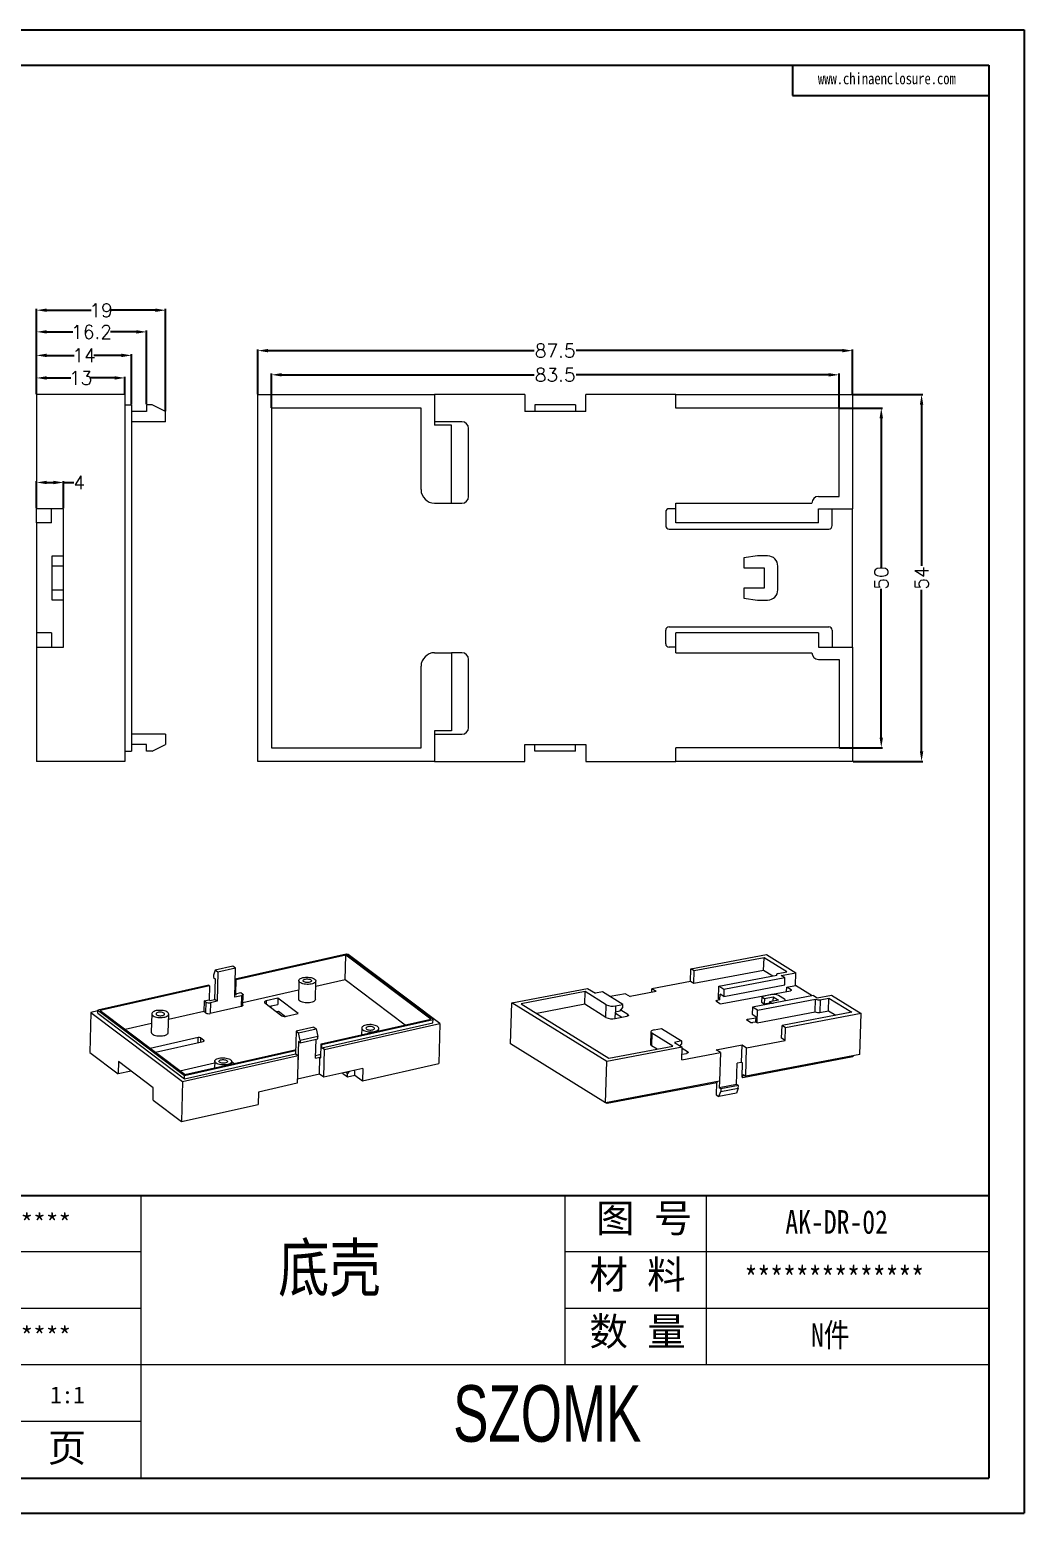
# Model space of a CAD drawing. Header units: inches. Extents: x 2138 to 2945, y 519 to 737.
# Drawn here: x 2639.5 to 2785.9, y 519 to 737.4 of the extents above; entities that cross this region are included whole.
import ezdxf

# ---------------------------------------------------------------- set-up
doc = ezdxf.new("R2010")
doc.units = ezdxf.units.IN
doc.layers.add('文字', color=81, linetype='Continuous')
doc.layers.add('粗实线', color=7, linetype='Continuous', lineweight=30)
doc.layers.add('细实线', color=3, linetype='Continuous', lineweight=9)
doc.styles.get("Standard").update_dxf_attribs({"font": 'txt', "bigfont": 'gbcbig.shx'})
doc.styles.add('宋体', font='', dxfattribs={"width": 0.8, "height": 3.5})
doc.styles.add('长仿宋', font='', dxfattribs={"width": 0.7, "height": 4})
doc.styles.get('宋体').set_extended_font_data('SimSun')
doc.styles.get('长仿宋').set_extended_font_data('SimSun')
doc.dimstyles.new('2', dxfattribs={"dimtxt": 2, "dimasz": 1.5, "dimexe": 0.18, "dimexo": 0.0625, "dimgap": 0.1, "dimtad": 0, "dimzin": 12, "dimdsep": 46, "dimtxsty": 'Standard', "dimcen": 0.5, "dimclrd": 3, "dimclre": 3, "dimadec": 0, "dimazin": 0, "dimtfac": 1, "dimtofl": 0, "dimtmove": 0, "dimatfit": 3, "dimfxl": 1, "dimtolj": 1, "dimtzin": 0, "dimarcsym": 0})

# ---------------------------------------------------------------- blocks, each defined once
blk = doc.blocks.new('*D200')
at = {"color": 3, "lineweight": -2}
for p, q in [((2640.52, 683.79), (2640.52, 686.35)), ((2642.02, 686.17), (2645.59, 686.17)), ((2652.02, 686.17), (2648.45, 686.17)), ((2653.52, 683.79), (2653.52, 686.35))]:
    blk.add_line(p, q, dxfattribs=at)
at = {"color": 3}
for points in [[(2642.02, 686.42), (2642.02, 685.92), (2640.52, 686.17)], [(2652.02, 686.42), (2652.02, 685.92), (2653.52, 686.17)]]:
    blk.add_solid(points, dxfattribs=at)
at = {"layer": 'Defpoints', "color": 0}
for p in [(2653.52, 686.17), (2640.52, 683.73), (2653.52, 683.73)]:
    blk.add_point(p, dxfattribs=at)
at = {"color": 0, "insert": (2647.02, 686.17), "char_height": 2, "attachment_point": 5}
blk.add_mtext('\\A1;13', dxfattribs=at)
blk = doc.blocks.new('*D203')
at = {"color": 3, "lineweight": -2}
for p, q in [((2640.52, 683.79), (2640.52, 689.67)), ((2642.02, 689.49), (2646.09, 689.49)), ((2653.02, 689.49), (2648.95, 689.49)), ((2654.52, 682.29), (2654.52, 689.67))]:
    blk.add_line(p, q, dxfattribs=at)
at = {"color": 3}
for points in [[(2642.02, 689.74), (2642.02, 689.24), (2640.52, 689.49)], [(2653.02, 689.74), (2653.02, 689.24), (2654.52, 689.49)]]:
    blk.add_solid(points, dxfattribs=at)
at = {"layer": 'Defpoints', "color": 0}
for p in [(2640.52, 689.49), (2640.52, 683.73), (2654.52, 682.23)]:
    blk.add_point(p, dxfattribs=at)
at = {"color": 0, "insert": (2647.52, 689.49), "char_height": 2, "attachment_point": 5}
blk.add_mtext('\\A1;14', dxfattribs=at)
blk = doc.blocks.new('*D204')
at = {"color": 3, "lineweight": -2}
for p, q in [((2640.52, 683.79), (2640.52, 693.13)), ((2642.02, 692.95), (2645.85, 692.95)), ((2655.22, 692.95), (2651.39, 692.95)), ((2656.72, 682.29), (2656.72, 693.13))]:
    blk.add_line(p, q, dxfattribs=at)
at = {"color": 3}
for points in [[(2642.02, 693.2), (2642.02, 692.7), (2640.52, 692.95)], [(2655.22, 693.2), (2655.22, 692.7), (2656.72, 692.95)]]:
    blk.add_solid(points, dxfattribs=at)
at = {"layer": 'Defpoints', "color": 0}
for p in [(2640.52, 692.95), (2640.52, 683.73), (2656.72, 682.23)]:
    blk.add_point(p, dxfattribs=at)
at = {"color": 0, "insert": (2648.62, 692.95), "char_height": 2, "attachment_point": 5}
blk.add_mtext('\\A1;16.2', dxfattribs=at)
blk = doc.blocks.new('*D205')
at = {"color": 3, "lineweight": -2}
for p, q in [((2640.52, 683.79), (2640.52, 696.32)), ((2642.02, 696.14), (2648.59, 696.14)), ((2658.02, 696.14), (2651.45, 696.14)), ((2659.52, 681.29), (2659.52, 696.32))]:
    blk.add_line(p, q, dxfattribs=at)
at = {"color": 3}
for points in [[(2642.02, 696.39), (2642.02, 695.89), (2640.52, 696.14)], [(2658.02, 696.39), (2658.02, 695.89), (2659.52, 696.14)]]:
    blk.add_solid(points, dxfattribs=at)
at = {"layer": 'Defpoints', "color": 0}
for p in [(2640.52, 696.14), (2640.52, 683.73), (2659.52, 681.23)]:
    blk.add_point(p, dxfattribs=at)
at = {"color": 0, "insert": (2650.02, 696.14), "char_height": 2, "attachment_point": 5}
blk.add_mtext('\\A1;19', dxfattribs=at)
blk = doc.blocks.new('*D211')
at = {"color": 3, "lineweight": -2}
for p, q in [((2675.1, 681.79), (2675.1, 686.81)), ((2676.6, 686.63), (2713.75, 686.63)), ((2757.1, 686.63), (2719.95, 686.63)), ((2758.6, 681.79), (2758.6, 686.81))]:
    blk.add_line(p, q, dxfattribs=at)
at = {"color": 3}
for points in [[(2676.6, 686.88), (2676.6, 686.38), (2675.1, 686.63)], [(2757.1, 686.88), (2757.1, 686.38), (2758.6, 686.63)]]:
    blk.add_solid(points, dxfattribs=at)
at = {"layer": 'Defpoints', "color": 0}
for p in [(2675.1, 686.63), (2675.1, 681.73), (2758.6, 681.73)]:
    blk.add_point(p, dxfattribs=at)
at = {"color": 0, "insert": (2716.85, 686.63), "char_height": 2, "attachment_point": 5}
blk.add_mtext('\\A1;83.5', dxfattribs=at)
blk = doc.blocks.new('*D212')
at = {"color": 3, "lineweight": -2}
for p, q in [((2673.1, 683.79), (2673.1, 690.37)), ((2674.6, 690.19), (2713.75, 690.19)), ((2759.1, 690.19), (2719.95, 690.19)), ((2760.6, 683.79), (2760.6, 690.37))]:
    blk.add_line(p, q, dxfattribs=at)
at = {"color": 3}
for points in [[(2674.6, 690.44), (2674.6, 689.94), (2673.1, 690.19)], [(2759.1, 690.44), (2759.1, 689.94), (2760.6, 690.19)]]:
    blk.add_solid(points, dxfattribs=at)
at = {"layer": 'Defpoints', "color": 0}
for p in [(2760.6, 690.19), (2673.1, 683.73), (2760.6, 683.73)]:
    blk.add_point(p, dxfattribs=at)
at = {"color": 0, "insert": (2716.85, 690.19), "char_height": 2, "attachment_point": 5}
blk.add_mtext('\\A1;87.5', dxfattribs=at)
blk = doc.blocks.new('*D213')
at = {"color": 3, "lineweight": -2}
for p, q in [((2758.66, 681.73), (2765, 681.73)), ((2764.82, 680.23), (2764.82, 658.33)), ((2764.82, 633.23), (2764.82, 655.13)), ((2758.66, 631.73), (2765, 631.73))]:
    blk.add_line(p, q, dxfattribs=at)
at = {"color": 3}
for points in [[(2764.57, 680.23), (2765.07, 680.23), (2764.82, 681.73)], [(2764.57, 633.23), (2765.07, 633.23), (2764.82, 631.73)]]:
    blk.add_solid(points, dxfattribs=at)
at = {"layer": 'Defpoints', "color": 0}
for p in [(2758.6, 681.73), (2764.82, 681.73), (2758.6, 631.73)]:
    blk.add_point(p, dxfattribs=at)
at = {"color": 0, "insert": (2764.82, 656.73), "char_height": 2, "attachment_point": 5, "rotation": 90}
blk.add_mtext('\\A1;50', dxfattribs=at)
blk = doc.blocks.new('*D214')
at = {"color": 3, "lineweight": -2}
for p, q in [((2760.66, 683.73), (2770.93, 683.73)), ((2770.75, 682.23), (2770.75, 658.49)), ((2770.75, 631.23), (2770.75, 654.96)), ((2760.66, 629.73), (2770.93, 629.73))]:
    blk.add_line(p, q, dxfattribs=at)
at = {"color": 3}
for points in [[(2770.5, 682.23), (2771, 682.23), (2770.75, 683.73)], [(2770.5, 631.23), (2771, 631.23), (2770.75, 629.73)]]:
    blk.add_solid(points, dxfattribs=at)
at = {"layer": 'Defpoints', "color": 0}
for p in [(2760.6, 683.73), (2770.75, 683.73), (2760.6, 629.73)]:
    blk.add_point(p, dxfattribs=at)
at = {"color": 0, "insert": (2770.75, 656.73), "char_height": 2, "attachment_point": 5, "rotation": 90}
blk.add_mtext('\\A1;54', dxfattribs=at)
blk = doc.blocks.new('*D215')
at = {"color": 3, "lineweight": -2}
for p, q in [((2640.52, 666.99), (2640.52, 670.96)), ((2642.02, 670.78), (2643.02, 670.78)), ((2644.52, 666.99), (2644.52, 670.96)), ((2644.52, 670.78), (2646.02, 670.78))]:
    blk.add_line(p, q, dxfattribs=at)
at = {"color": 3}
for points in [[(2642.02, 671.03), (2642.02, 670.53), (2640.52, 670.78)], [(2643.02, 671.03), (2643.02, 670.53), (2644.52, 670.78)]]:
    blk.add_solid(points, dxfattribs=at)
at = {"layer": 'Defpoints', "color": 0}
for p in [(2644.52, 670.78), (2640.52, 666.93), (2644.52, 666.93)]:
    blk.add_point(p, dxfattribs=at)
at = {"color": 0, "insert": (2646.79, 670.78), "char_height": 2, "attachment_point": 5}
blk.add_mtext('\\A1;4', dxfattribs=at)

msp = doc.modelspace()

# ---------------------------------------------------------------- linework, layer by layer
for p, q in [((2476.993, 737.435), (2785.866, 737.435)), ((2785.866, 737.435), (2785.866, 519.041)), ((2484.986, 732.235), (2780.666, 732.235)), ((2751.778, 732.235), (2751.778, 727.722)), ((2780.666, 732.235), (2780.666, 524.24)), ((2751.778, 727.722), (2780.666, 727.722)), ((2593.47, 565.839), (2780.666, 565.839)), ((2484.986, 524.24), (2780.666, 524.24)), ((2476.993, 519.041), (2785.866, 519.041))]:
    msp.add_line(p, q)
at = {"color": 7, "linetype": 'Continuous', "lineweight": 15}
for p, q in [((2640.52, 683.727), (2640.52, 666.927)), ((2653.52, 683.727), (2640.52, 683.727)), ((2653.52, 683.727), (2653.52, 629.727)), ((2673.101, 629.727), (2673.101, 683.727)), ((2673.101, 683.727), (2699.101, 683.727)), ((2699.101, 683.727), (2699.101, 679.227)), ((2712.351, 683.727), (2699.101, 683.727)), ((2712.351, 683.727), (2712.351, 681.227)), ((2721.351, 681.227), (2721.351, 683.727)), ((2734.601, 683.727), (2721.351, 683.727)), ((2734.601, 681.727), (2734.601, 683.727)), ((2734.601, 683.727), (2760.601, 683.727)), ((2760.601, 683.727), (2760.601, 666.927)), ((2653.52, 682.227), (2654.52, 682.227)), ((2654.52, 682.227), (2654.52, 631.227)), ((2656.72, 682.227), (2656.72, 681.227)), ((2657.52, 682.227), (2656.72, 682.227)), ((2659.52, 681.227), (2657.52, 682.227)), ((2697.101, 681.727), (2675.101, 681.727)), ((2675.101, 681.727), (2675.101, 631.727)), ((2697.101, 669.727), (2697.101, 681.727)), ((2719.851, 682.227), (2713.851, 682.227)), ((2713.851, 682.227), (2713.851, 681.227)), ((2719.851, 682.227), (2719.851, 681.227)), ((2758.601, 681.727), (2734.601, 681.727)), ((2758.601, 668.727), (2758.601, 681.727)), ((2656.72, 681.227), (2654.52, 681.227)), ((2659.52, 679.727), (2654.52, 679.727)), ((2659.52, 679.727), (2659.52, 681.227)), ((2703.101, 679.727), (2699.101, 679.727)), ((2701.601, 679.227), (2699.101, 679.227)), ((2701.601, 667.727), (2701.601, 679.227)), ((2721.351, 681.227), (2712.351, 681.227)), ((2704.101, 668.727), (2704.101, 678.727)), ((2755.601, 668.727), (2758.601, 668.727)), ((2644.52, 666.927), (2640.52, 666.927)), ((2640.52, 664.827), (2640.52, 666.927)), ((2642.72, 664.827), (2642.72, 666.927)), ((2644.52, 646.527), (2644.52, 666.927)), ((2699.101, 667.727), (2701.601, 667.727)), ((2701.601, 667.727), (2703.101, 667.727)), ((2733.101, 666.427), (2733.101, 664.427)), ((2734.601, 666.927), (2733.601, 666.927)), ((2734.601, 664.827), (2734.601, 667.727)), ((2734.601, 667.727), (2754.601, 667.727)), ((2755.601, 666.927), (2760.601, 666.927)), ((2755.601, 664.827), (2755.601, 666.927)), ((2757.601, 664.427), (2757.601, 666.927)), ((2760.601, 646.527), (2760.601, 666.927)), ((2642.72, 664.827), (2640.52, 664.827)), ((2640.52, 664.827), (2640.52, 648.627)), ((2733.601, 663.927), (2757.101, 663.927)), ((2755.601, 664.827), (2734.601, 664.827)), ((2642.82, 659.977), (2644.52, 659.977)), ((2642.82, 658.477), (2642.82, 659.977)), ((2746.601, 659.977), (2744.601, 659.677)), ((2744.601, 659.677), (2744.601, 658.227)), ((2748.101, 659.977), (2746.601, 659.977)), ((2644.52, 658.477), (2642.82, 658.477)), ((2642.82, 654.977), (2642.82, 658.477)), ((2744.601, 658.227), (2747.601, 658.227)), ((2747.601, 658.227), (2747.601, 655.227)), ((2749.601, 654.977), (2749.601, 658.477)), ((2744.601, 655.227), (2744.601, 653.777)), ((2747.601, 655.227), (2744.601, 655.227)), ((2642.82, 654.977), (2644.52, 654.977)), ((2642.82, 653.477), (2642.82, 654.977)), ((2644.52, 653.477), (2642.82, 653.477)), ((2744.601, 653.777), (2746.601, 653.477)), ((2746.601, 653.477), (2748.101, 653.477)), ((2733.101, 647.027), (2733.101, 649.027)), ((2733.601, 649.527), (2757.101, 649.527)), ((2757.601, 649.027), (2757.601, 646.527)), ((2642.72, 648.627), (2640.52, 648.627)), ((2640.52, 648.627), (2640.52, 646.527)), ((2640.52, 646.527), (2640.52, 629.727)), ((2640.52, 646.527), (2644.52, 646.527)), ((2642.72, 648.627), (2642.72, 646.527)), ((2734.601, 646.527), (2733.601, 646.527)), ((2734.601, 645.727), (2734.601, 648.627)), ((2755.601, 648.627), (2734.601, 648.627)), ((2755.601, 648.627), (2755.601, 646.527)), ((2755.601, 646.527), (2760.601, 646.527)), ((2760.601, 646.527), (2760.601, 629.727)), ((2699.101, 645.727), (2701.601, 645.727)), ((2701.601, 645.727), (2701.601, 634.227)), ((2703.101, 645.727), (2701.601, 645.727)), ((2704.101, 634.727), (2704.101, 644.727)), ((2734.601, 645.727), (2754.601, 645.727)), ((2755.601, 644.727), (2758.601, 644.727)), ((2758.601, 644.727), (2758.601, 631.727)), ((2697.101, 631.727), (2697.101, 643.727)), ((2659.52, 633.727), (2654.52, 633.727)), ((2659.52, 633.727), (2659.52, 632.227)), ((2701.601, 634.227), (2699.101, 634.227)), ((2699.101, 634.227), (2699.101, 629.727)), ((2699.101, 633.727), (2703.101, 633.727)), ((2653.52, 631.227), (2654.52, 631.227)), ((2656.72, 632.227), (2654.52, 632.227)), ((2656.72, 631.227), (2656.72, 632.227)), ((2657.52, 631.227), (2656.72, 631.227)), ((2657.52, 631.227), (2659.52, 632.227)), ((2675.101, 631.727), (2697.101, 631.727)), ((2712.351, 632.227), (2721.351, 632.227)), ((2712.351, 629.727), (2712.351, 632.227)), ((2713.851, 631.227), (2713.851, 632.227)), ((2719.851, 631.227), (2713.851, 631.227)), ((2719.851, 631.227), (2719.851, 632.227)), ((2721.351, 632.227), (2721.351, 629.727)), ((2734.601, 629.727), (2734.601, 631.727)), ((2758.601, 631.727), (2734.601, 631.727)), ((2653.52, 629.727), (2640.52, 629.727)), ((2699.101, 629.727), (2673.101, 629.727)), ((2699.101, 629.727), (2712.351, 629.727)), ((2721.351, 629.727), (2734.601, 629.727)), ((2760.601, 629.727), (2734.601, 629.727)), ((2686.107, 601.34), (2669.77, 597.656)), ((2686.015, 601.197), (2669.895, 597.562)), ((2685.927, 597.576), (2686.015, 601.197)), ((2698.526, 591.762), (2686.015, 601.197)), ((2698.868, 591.716), (2686.107, 601.34)), ((2686.369, 601.317), (2686.191, 601.276)), ((2699.881, 591.127), (2686.369, 601.317)), ((2736.784, 599.195), (2747.909, 601.302)), ((2747.57, 600.819), (2737.301, 598.873)), ((2747.512, 598.953), (2747.57, 600.819)), ((2750.928, 598.732), (2747.57, 600.819)), ((2747.909, 601.302), (2752.248, 598.605)), ((2666.83, 598.999), (2666.558, 598.282)), ((2669.427, 599.584), (2666.83, 598.999)), ((2667.205, 598.716), (2666.83, 598.999)), ((2667.205, 598.716), (2667.101, 594.416)), ((2669.802, 599.301), (2667.205, 598.716)), ((2669.802, 599.301), (2669.427, 599.584)), ((2669.697, 595.001), (2669.802, 599.301)), ((2736.726, 597.328), (2736.784, 599.195)), ((2737.301, 598.873), (2736.784, 599.195)), ((2747.512, 598.953), (2737.243, 597.007)), ((2737.243, 597.007), (2737.301, 598.873)), ((2748.84, 598.127), (2747.512, 598.953)), ((2749.644, 598.489), (2750.928, 598.732)), ((2750.109, 598.2), (2752.248, 598.605)), ((2752.19, 596.739), (2752.248, 598.605)), ((2665.876, 596.778), (2649.539, 593.094)), ((2666.001, 596.684), (2649.881, 593.049)), ((2665.876, 596.778), (2666.001, 596.684)), ((2666.001, 596.684), (2665.951, 594.647)), ((2666.558, 598.282), (2666.549, 597.92)), ((2666.549, 597.92), (2666.799, 597.731)), ((2666.799, 597.731), (2666.725, 594.699)), ((2669.751, 597.21), (2669.759, 597.204)), ((2669.759, 597.204), (2669.77, 597.656)), ((2669.768, 597.573), (2669.76, 597.571)), ((2669.895, 597.562), (2669.77, 597.656)), ((2669.846, 595.525), (2669.895, 597.562)), ((2679.122, 597.461), (2679.055, 594.745)), ((2681.555, 594.684), (2681.621, 597.4)), ((2685.927, 597.576), (2681.601, 596.6)), ((2694.762, 590.913), (2685.927, 597.576)), ((2710.47, 594.209), (2721.595, 596.317)), ((2721.595, 596.317), (2722.757, 595.595)), ((2731.04, 595.728), (2731.057, 596.254)), ((2736.726, 597.328), (2731.057, 596.254)), ((2731.703, 595.853), (2731.057, 596.254)), ((2737.243, 597.007), (2736.726, 597.328)), ((2740.859, 594.76), (2740.917, 596.626)), ((2740.917, 596.626), (2749.474, 598.247)), ((2741.666, 596.16), (2740.917, 596.626)), ((2741.634, 595.134), (2750.619, 596.836)), ((2750.651, 597.863), (2741.666, 596.16)), ((2749.403, 598.344), (2749.399, 598.233)), ((2750.651, 597.863), (2750.109, 598.2)), ((2750.619, 596.836), (2750.651, 597.863)), ((2750.887, 595.864), (2750.907, 596.496)), ((2750.907, 596.496), (2752.19, 596.739)), ((2751.552, 596.094), (2750.907, 596.496)), ((2754.629, 595.223), (2752.19, 596.739)), ((2665.194, 594.476), (2665.155, 592.892)), ((2665.194, 594.476), (2665.951, 594.647)), ((2665.444, 594.287), (2665.194, 594.476)), ((2665.444, 594.287), (2665.405, 592.703)), ((2665.951, 594.647), (2666.076, 594.553)), ((2666.076, 594.553), (2666.725, 594.699)), ((2666.127, 594.196), (2666.088, 592.612)), ((2667.101, 594.416), (2666.127, 594.196)), ((2667.101, 594.416), (2666.725, 594.699)), ((2670.671, 595.221), (2669.697, 595.001)), ((2669.706, 595.371), (2669.971, 595.431)), ((2669.846, 595.525), (2670.603, 595.696)), ((2669.971, 595.431), (2669.846, 595.525)), ((2670.603, 595.696), (2670.853, 595.507)), ((2670.671, 595.221), (2670.632, 593.637)), ((2670.882, 593.813), (2670.921, 595.397)), ((2679.087, 596.033), (2670.891, 594.185)), ((2674.128, 594.18), (2676.63, 592.293)), ((2676.042, 594.856), (2674.311, 594.466)), ((2676.042, 594.856), (2676.02, 593.951)), ((2679.044, 592.592), (2676.042, 594.856)), ((2710.281, 588.144), (2710.47, 594.209)), ((2724.417, 585.54), (2710.47, 594.209)), ((2721.255, 595.834), (2711.842, 594.05)), ((2711.842, 594.05), (2724.756, 586.023)), ((2721.197, 593.968), (2721.255, 595.834)), ((2724.355, 593.907), (2721.255, 595.834)), ((2723.827, 595.797), (2722.757, 595.595)), ((2726.797, 593.951), (2723.827, 595.797)), ((2727.206, 595.525), (2724.952, 595.098)), ((2727.206, 595.525), (2727.852, 595.123)), ((2731.703, 595.853), (2727.852, 595.123)), ((2740.553, 594.429), (2741.069, 594.108)), ((2741.065, 594.631), (2740.637, 594.55)), ((2741.065, 594.631), (2740.859, 594.76)), ((2741.065, 594.631), (2741.092, 595.471)), ((2741.634, 595.134), (2741.092, 595.471)), ((2741.412, 594.069), (2751.467, 595.974)), ((2741.666, 596.16), (2741.634, 595.134)), ((2754.835, 595.262), (2745.85, 593.56)), ((2746.599, 593.094), (2755.157, 594.715)), ((2747.241, 595.071), (2747.217, 594.278)), ((2747.217, 594.278), (2747.591, 594.045)), ((2748.02, 595.281), (2747.241, 595.071)), ((2747.241, 595.071), (2747.616, 594.838)), ((2747.616, 594.838), (2747.591, 594.045)), ((2747.591, 594.045), (2748.386, 594.196)), ((2747.616, 594.838), (2748.9, 595.081)), ((2748.661, 595.403), (2748.02, 595.281)), ((2748.391, 594.357), (2748.381, 594.039)), ((2749.674, 594.6), (2748.391, 594.357)), ((2748.391, 594.357), (2748.765, 594.124)), ((2748.765, 594.124), (2748.944, 594.146)), ((2748.765, 594.112), (2748.765, 594.124)), ((2748.9, 595.081), (2748.88, 594.449)), ((2748.9, 595.081), (2749.674, 594.6)), ((2750.595, 594.722), (2749.691, 595.284)), ((2750.699, 594.478), (2750.702, 594.577)), ((2754.835, 595.262), (2755.378, 594.925)), ((2755.098, 592.849), (2755.157, 594.715)), ((2755.378, 594.925), (2757.517, 595.33)), ((2755.843, 594.636), (2755.785, 592.77)), ((2755.843, 594.636), (2757.126, 594.879)), ((2757.068, 593.013), (2757.126, 594.879)), ((2757.126, 594.879), (2760.484, 592.792)), ((2757.517, 595.33), (2761.856, 592.633)), ((2648.504, 592.778), (2648.361, 586.894)), ((2649.537, 593.012), (2648.504, 592.778)), ((2648.504, 592.778), (2662.015, 582.589)), ((2649.528, 592.642), (2649.539, 593.094)), ((2649.528, 592.642), (2662.289, 583.018)), ((2649.539, 593.094), (2662.3, 583.471)), ((2649.881, 593.049), (2662.391, 583.614)), ((2657.484, 592.582), (2657.418, 589.866)), ((2659.917, 589.805), (2659.983, 592.521)), ((2665.155, 592.892), (2659.964, 591.721)), ((2665.405, 592.703), (2665.155, 592.892)), ((2670.632, 593.637), (2666.088, 592.612)), ((2674.797, 593.675), (2676.02, 593.951)), ((2674.995, 593.72), (2674.99, 593.53)), ((2675.841, 592.888), (2676.123, 592.952)), ((2676.123, 592.952), (2677.146, 592.179)), ((2677.313, 592.202), (2679.044, 592.592)), ((2721.197, 593.968), (2714.13, 592.629)), ((2724.297, 592.041), (2721.197, 593.968)), ((2724.297, 592.041), (2724.355, 593.907)), ((2725.669, 591.882), (2725.698, 592.815)), ((2725.669, 591.882), (2727.381, 592.206)), ((2725.693, 592.651), (2726.636, 592.065)), ((2725.727, 593.748), (2725.698, 592.815)), ((2726.34, 592.937), (2725.698, 592.815)), ((2725.727, 593.748), (2726.797, 593.951)), ((2726.34, 592.937), (2726.782, 593.484)), ((2727.55, 592.448), (2726.482, 593.112)), ((2726.782, 593.484), (2726.797, 593.951)), ((2745.132, 591.757), (2746.354, 591.988)), ((2745.85, 593.56), (2745.818, 592.533)), ((2745.818, 592.533), (2746.36, 592.196)), ((2746.599, 593.094), (2745.85, 593.56)), ((2746.36, 592.196), (2746.334, 591.356)), ((2746.541, 591.228), (2746.599, 593.094)), ((2746.541, 591.228), (2755.098, 592.849)), ((2760.484, 592.792), (2750.215, 590.846)), ((2761.856, 592.633), (2750.731, 590.525)), ((2755.785, 592.77), (2757.068, 593.013)), ((2757.068, 593.013), (2758.138, 592.348)), ((2761.667, 586.568), (2761.856, 592.633)), ((2657.449, 591.154), (2653.557, 590.277)), ((2678.715, 590.035), (2678.634, 586.695)), ((2681.312, 590.621), (2678.715, 590.035)), ((2678.715, 590.035), (2679.09, 589.752)), ((2679.09, 589.752), (2681.687, 590.338)), ((2679.319, 588.658), (2679.09, 589.752)), ((2681.312, 590.621), (2681.687, 590.338)), ((2681.687, 590.338), (2681.915, 589.244)), ((2682.406, 588.127), (2698.526, 591.762)), ((2682.52, 587.58), (2698.856, 591.263)), ((2682.531, 588.032), (2698.868, 591.716)), ((2682.896, 587.297), (2699.881, 591.127)), ((2688.379, 590.479), (2688.355, 589.468)), ((2690.869, 590.035), (2690.879, 590.418)), ((2698.856, 591.263), (2698.868, 591.716)), ((2699.881, 591.127), (2699.738, 585.243)), ((2730.926, 589.926), (2730.868, 588.06)), ((2731.07, 589.733), (2731.012, 587.867)), ((2734.169, 587.807), (2731.07, 589.733)), ((2731.409, 590.216), (2732.479, 590.419)), ((2732.479, 590.419), (2735.449, 588.573)), ((2745.563, 591.315), (2745.047, 591.636)), ((2746.334, 591.356), (2745.906, 591.275)), ((2746.541, 591.228), (2746.334, 591.356)), ((2750.157, 588.98), (2750.215, 590.846)), ((2750.731, 590.525), (2750.215, 590.846)), ((2750.673, 588.659), (2750.731, 590.525)), ((2664.315, 589.075), (2657.26, 587.484)), ((2658.011, 586.918), (2665.065, 588.508)), ((2665.156, 588.652), (2664.656, 589.029)), ((2679.06, 588.485), (2678.986, 585.452)), ((2679.31, 588.296), (2679.06, 588.485)), ((2679.31, 588.296), (2681.906, 588.882)), ((2679.319, 588.658), (2679.31, 588.296)), ((2681.915, 589.244), (2679.319, 588.658)), ((2681.582, 586.038), (2681.65, 588.824)), ((2681.906, 588.882), (2681.915, 589.244)), ((2682.357, 586.09), (2682.406, 588.127)), ((2682.406, 588.127), (2682.531, 588.032)), ((2682.52, 587.58), (2682.531, 588.032)), ((2682.896, 587.297), (2682.52, 587.58)), ((2724.228, 579.475), (2710.281, 588.144)), ((2735.542, 587.648), (2724.417, 585.54)), ((2724.756, 586.023), (2734.169, 587.807)), ((2731.824, 587.362), (2731.012, 587.867)), ((2735.449, 588.573), (2734.379, 588.37)), ((2734.379, 588.37), (2735.542, 587.648)), ((2735.224, 587.845), (2735.435, 588.106)), ((2735.449, 588.573), (2735.435, 588.106)), ((2735.484, 585.782), (2735.542, 587.648)), ((2736.332, 586.99), (2735.537, 587.484)), ((2740.507, 587.257), (2744.358, 587.987)), ((2744.278, 585.421), (2744.358, 587.987)), ((2744.358, 587.987), (2745.004, 587.585)), ((2744.873, 583.386), (2745.004, 587.585)), ((2745.004, 587.585), (2750.673, 588.659)), ((2750.673, 588.659), (2750.157, 588.98)), ((2648.361, 586.894), (2652.564, 583.724)), ((2652.608, 585.535), (2652.564, 583.724)), ((2657.713, 581.685), (2652.608, 585.535)), ((2661.614, 584.2), (2666.736, 585.355)), ((2662.015, 582.589), (2679.001, 586.419)), ((2662.289, 583.018), (2678.625, 586.702)), ((2662.3, 583.471), (2678.636, 587.154)), ((2662.391, 583.614), (2678.511, 587.249)), ((2666.742, 585.6), (2666.717, 584.589)), ((2669.232, 585.156), (2669.241, 585.539)), ((2669.24, 585.572), (2669.51, 585.368)), ((2678.636, 587.154), (2678.511, 587.249)), ((2678.636, 587.154), (2678.625, 586.702)), ((2678.625, 586.702), (2679.001, 586.419)), ((2679.001, 586.419), (2678.902, 582.345)), ((2678.977, 585.459), (2678.986, 585.452)), ((2678.977, 585.451), (2678.986, 585.452)), ((2681.582, 586.038), (2682.231, 586.184)), ((2682.181, 586.541), (2681.591, 586.408)), ((2682.171, 583.695), (2682.231, 586.184)), ((2682.231, 586.184), (2682.357, 586.09)), ((2682.796, 583.223), (2682.896, 587.297)), ((2724.228, 579.475), (2724.417, 585.54)), ((2735.484, 585.782), (2741.153, 586.856)), ((2735.51, 586.625), (2736.162, 586.748)), ((2741.153, 586.856), (2740.507, 587.257)), ((2741.153, 586.856), (2741.022, 582.657)), ((2743.539, 582.173), (2743.636, 585.299)), ((2744.278, 585.421), (2743.636, 585.299)), ((2744.407, 585.34), (2744.278, 585.421)), ((2744.342, 583.241), (2744.407, 585.34)), ((2760.624, 586.221), (2744.471, 583.161)), ((2761.667, 586.568), (2744.873, 583.386)), ((2760.628, 586.371), (2760.624, 586.221)), ((2654.446, 584.149), (2652.564, 583.724)), ((2662.289, 583.018), (2662.3, 583.471)), ((2662.364, 583.634), (2666.718, 584.616)), ((2669.233, 585.183), (2669.419, 585.225)), ((2682.171, 583.695), (2678.917, 582.961)), ((2682.796, 583.223), (2682.171, 583.695)), ((2688.53, 584.516), (2682.796, 583.223)), ((2685.566, 583.848), (2686.278, 583.311)), ((2686.289, 583.763), (2686.037, 583.954)), ((2686.278, 583.311), (2686.289, 583.763)), ((2686.278, 583.311), (2687.36, 583.555)), ((2686.533, 584.066), (2686.289, 583.763)), ((2687.36, 583.555), (2687.377, 584.256)), ((2687.36, 583.555), (2688.486, 582.706)), ((2688.486, 582.706), (2699.738, 585.243)), ((2688.53, 584.516), (2688.486, 582.706)), ((2744.471, 583.161), (2744.342, 583.241)), ((2744.471, 583.161), (2744.486, 583.627)), ((2744.486, 583.627), (2744.873, 583.386)), ((2657.668, 579.875), (2657.713, 581.685)), ((2662.015, 582.589), (2661.872, 576.704)), ((2673.168, 581.052), (2673.124, 579.241)), ((2678.902, 582.345), (2673.168, 581.052)), ((2741.022, 582.657), (2724.228, 579.475)), ((2740.62, 582.431), (2724.468, 579.371)), ((2740.6, 582.427), (2740.544, 580.621)), ((2740.625, 582.582), (2740.62, 582.431)), ((2740.931, 580.381), (2741.218, 581.153)), ((2741.002, 582.653), (2740.972, 581.687)), ((2743.539, 582.173), (2740.972, 581.687)), ((2741.23, 581.526), (2740.972, 581.687)), ((2741.218, 581.153), (2743.786, 581.639)), ((2741.23, 581.526), (2741.218, 581.153)), ((2743.797, 582.013), (2741.23, 581.526)), ((2743.786, 581.639), (2743.498, 580.867)), ((2743.797, 582.013), (2743.539, 582.173)), ((2743.786, 581.639), (2743.797, 582.013)), ((2657.668, 579.875), (2661.872, 576.704)), ((2661.872, 576.704), (2673.124, 579.241)), ((2724.468, 579.371), (2724.283, 579.486)), ((2724.472, 579.522), (2724.468, 579.371)), ((2740.544, 580.621), (2740.931, 580.381)), ((2743.498, 580.867), (2740.931, 580.381))]:
    msp.add_line(p, q, dxfattribs=at)
at = {"color": 8, "linetype": 'Continuous', "lineweight": 15}
for p, q in [((2674.311, 594.466), (2674.301, 594.05)), ((2740.637, 594.55), (2740.632, 594.38)), ((2751.549, 596), (2751.552, 596.094)), ((2727.544, 592.259), (2727.55, 592.448)), ((2745.132, 591.757), (2745.126, 591.587)), ((2664.297, 588.335), (2664.315, 589.075)), ((2664.656, 589.029), (2664.641, 588.413)), ((2665.154, 588.544), (2665.156, 588.652)), ((2669.508, 585.26), (2669.51, 585.368)), ((2736.326, 586.801), (2736.332, 586.99))]:
    msp.add_line(p, q, dxfattribs=at)
at = {"color": 7, "linetype": 'Continuous', "lineweight": 15, "flags": 128}
for points in [[(2749.644, 598.489), (2749.566, 598.47), (2749.5, 598.445), (2749.45, 598.417), (2749.417, 598.384), (2749.403, 598.35), (2749.408, 598.315), (2749.432, 598.28), (2749.474, 598.247)], [(2679.289, 597.186), (2679.199, 597.27), (2679.143, 597.358), (2679.122, 597.448), (2679.136, 597.537), (2679.187, 597.623), (2679.271, 597.704), (2679.387, 597.777), (2679.532, 597.84), (2679.7, 597.891), (2679.888, 597.929), (2680.09, 597.953), (2680.3, 597.961), (2680.512, 597.955), (2680.719, 597.933), (2680.917, 597.897), (2681.099, 597.847), (2681.261, 597.785), (2681.396, 597.714), (2681.502, 597.633), (2681.576, 597.548), (2681.615, 597.458), (2681.618, 597.368), (2681.585, 597.28), (2681.517, 597.196), (2681.417, 597.119), (2681.286, 597.051), (2681.129, 596.993), (2680.95, 596.949), (2680.755, 596.918), (2680.548, 596.902), (2680.337, 596.901), (2680.126, 596.915), (2679.922, 596.944), (2679.732, 596.987), (2679.56, 597.043), (2679.411, 597.11), (2679.289, 597.186)], [(2679.83, 597.308), (2679.771, 597.368), (2679.747, 597.432), (2679.759, 597.496), (2679.806, 597.555), (2679.887, 597.608), (2679.995, 597.65), (2680.126, 597.679), (2680.271, 597.694), (2680.421, 597.694), (2680.569, 597.678), (2680.705, 597.648), (2680.822, 597.605), (2680.912, 597.552), (2680.971, 597.492), (2680.996, 597.429), (2680.983, 597.365), (2680.936, 597.306), (2680.855, 597.253), (2680.747, 597.211), (2680.616, 597.182), (2680.472, 597.167), (2680.321, 597.167), (2680.174, 597.183), (2680.038, 597.213), (2679.921, 597.256), (2679.83, 597.308)], [(2670.853, 595.507), (2670.894, 595.468), (2670.916, 595.427), (2670.919, 595.386), (2670.904, 595.345), (2670.869, 595.307), (2670.817, 595.273), (2670.75, 595.244), (2670.671, 595.221)], [(2674.311, 594.466), (2674.231, 594.443), (2674.164, 594.414), (2674.112, 594.38), (2674.078, 594.342), (2674.062, 594.301), (2674.065, 594.259), (2674.088, 594.218), (2674.128, 594.18)], [(2681.555, 594.684), (2681.552, 594.653), (2681.519, 594.564), (2681.451, 594.48), (2681.351, 594.403), (2681.22, 594.335), (2681.063, 594.278), (2680.884, 594.233), (2680.689, 594.202), (2680.482, 594.186), (2680.27, 594.185), (2680.06, 594.199), (2679.856, 594.229), (2679.666, 594.272), (2679.493, 594.328), (2679.344, 594.395), (2679.223, 594.471)], [(2740.553, 594.429), (2740.532, 594.446), (2740.52, 594.463), (2740.517, 594.481), (2740.524, 594.498), (2740.54, 594.514), (2740.565, 594.529), (2740.598, 594.541), (2740.637, 594.55)], [(2750.628, 594.465), (2750.632, 594.468), (2750.681, 594.516), (2750.702, 594.568), (2750.694, 594.62), (2750.658, 594.673), (2750.595, 594.722)], [(2751.552, 596.094), (2751.573, 596.078), (2751.585, 596.061), (2751.588, 596.043), (2751.581, 596.026), (2751.565, 596.01), (2751.54, 595.995), (2751.507, 595.983), (2751.467, 595.974)], [(2659.816, 592.795), (2659.694, 592.872), (2659.545, 592.939), (2659.373, 592.995), (2659.182, 593.038), (2658.979, 593.067), (2658.768, 593.081), (2658.557, 593.08), (2658.35, 593.064), (2658.155, 593.033), (2657.976, 592.988), (2657.819, 592.931), (2657.688, 592.863), (2657.587, 592.786), (2657.52, 592.702), (2657.487, 592.614), (2657.49, 592.524), (2657.529, 592.434), (2657.603, 592.348), (2657.709, 592.268), (2657.844, 592.197), (2658.006, 592.135), (2658.188, 592.085), (2658.385, 592.049), (2658.593, 592.027), (2658.805, 592.02), (2659.015, 592.029), (2659.217, 592.053), (2659.405, 592.091), (2659.573, 592.142), (2659.718, 592.205), (2659.834, 592.278), (2659.918, 592.359), (2659.968, 592.445), (2659.983, 592.534), (2659.962, 592.624), (2659.906, 592.712), (2659.816, 592.795)], [(2659.275, 592.673), (2659.184, 592.726), (2659.067, 592.769), (2658.931, 592.799), (2658.784, 592.815), (2658.633, 592.815), (2658.488, 592.8), (2658.358, 592.771), (2658.249, 592.729), (2658.169, 592.676), (2658.121, 592.617), (2658.109, 592.553), (2658.134, 592.49), (2658.193, 592.43), (2658.283, 592.377), (2658.4, 592.334), (2658.536, 592.304), (2658.684, 592.288), (2658.834, 592.288), (2658.979, 592.303), (2659.109, 592.332), (2659.218, 592.374), (2659.298, 592.427), (2659.346, 592.486), (2659.358, 592.55), (2659.334, 592.613), (2659.275, 592.673)], [(2670.882, 593.813), (2670.881, 593.802), (2670.865, 593.761), (2670.831, 593.723), (2670.779, 593.688), (2670.712, 593.659), (2670.632, 593.637)], [(2727.55, 592.448), (2727.592, 592.415), (2727.616, 592.38), (2727.621, 592.345), (2727.607, 592.311), (2727.575, 592.278), (2727.525, 592.25), (2727.459, 592.225), (2727.381, 592.206)], [(2657.586, 589.592), (2657.707, 589.516), (2657.856, 589.449), (2658.028, 589.393), (2658.219, 589.35), (2658.422, 589.32), (2658.633, 589.306), (2658.845, 589.307), (2659.051, 589.323), (2659.247, 589.354), (2659.425, 589.399), (2659.582, 589.456), (2659.713, 589.524), (2659.814, 589.602), (2659.881, 589.685), (2659.914, 589.774), (2659.917, 589.805)], [(2688.547, 590.204), (2688.668, 590.128), (2688.817, 590.061), (2688.99, 590.005), (2689.18, 589.962), (2689.384, 589.933), (2689.594, 589.919), (2689.806, 589.92), (2690.013, 589.936), (2690.208, 589.967), (2690.387, 590.011), (2690.544, 590.069), (2690.675, 590.137), (2690.775, 590.214), (2690.843, 590.298), (2690.876, 590.386), (2690.873, 590.476), (2690.834, 590.566), (2690.76, 590.651), (2690.654, 590.732), (2690.518, 590.803), (2690.357, 590.865), (2690.175, 590.915), (2689.977, 590.951), (2689.769, 590.973), (2689.558, 590.98), (2689.348, 590.971), (2689.146, 590.947), (2688.958, 590.909), (2688.79, 590.858), (2688.645, 590.795), (2688.529, 590.722), (2688.445, 590.641), (2688.394, 590.555), (2688.379, 590.466), (2688.401, 590.376), (2688.457, 590.288), (2688.547, 590.204)], [(2689.088, 590.326), (2689.179, 590.274), (2689.295, 590.231), (2689.432, 590.201), (2689.579, 590.185), (2689.73, 590.185), (2689.874, 590.2), (2690.005, 590.229), (2690.113, 590.271), (2690.194, 590.324), (2690.241, 590.383), (2690.253, 590.447), (2690.229, 590.51), (2690.17, 590.57), (2690.079, 590.623), (2689.963, 590.666), (2689.827, 590.696), (2689.679, 590.712), (2689.528, 590.712), (2689.384, 590.697), (2689.253, 590.668), (2689.145, 590.626), (2689.064, 590.573), (2689.017, 590.514), (2689.005, 590.45), (2689.029, 590.386), (2689.088, 590.326)], [(2731.409, 590.216), (2731.252, 590.179), (2731.121, 590.13), (2731.021, 590.072), (2730.955, 590.008), (2730.927, 589.939), (2730.938, 589.868), (2730.986, 589.799), (2731.07, 589.733)], [(2745.047, 591.636), (2745.026, 591.652), (2745.014, 591.67), (2745.011, 591.687), (2745.018, 591.705), (2745.034, 591.721), (2745.059, 591.735), (2745.092, 591.747), (2745.132, 591.757)], [(2665.065, 588.508), (2665.105, 588.52), (2665.138, 588.534), (2665.164, 588.551), (2665.182, 588.571), (2665.189, 588.591), (2665.188, 588.612), (2665.177, 588.632), (2665.156, 588.652)], [(2669.073, 585.813), (2669.164, 585.73), (2669.22, 585.642), (2669.241, 585.552), (2669.226, 585.463), (2669.176, 585.377), (2669.091, 585.296), (2668.975, 585.223), (2668.831, 585.16), (2668.662, 585.109), (2668.475, 585.071), (2668.273, 585.047), (2668.063, 585.038), (2667.851, 585.045), (2667.643, 585.067), (2667.446, 585.103), (2667.263, 585.153), (2667.102, 585.215), (2666.967, 585.286), (2666.861, 585.366), (2666.787, 585.452), (2666.748, 585.542), (2666.745, 585.632), (2666.778, 585.72), (2666.845, 585.804), (2666.946, 585.881), (2667.077, 585.949), (2667.234, 586.006), (2667.413, 586.051), (2667.608, 586.082), (2667.815, 586.098), (2668.026, 586.099), (2668.237, 586.085), (2668.44, 586.056), (2668.631, 586.013), (2668.803, 585.957), (2668.952, 585.89), (2669.073, 585.813)], [(2668.533, 585.691), (2668.592, 585.631), (2668.616, 585.568), (2668.604, 585.504), (2668.556, 585.445), (2668.476, 585.392), (2668.367, 585.35), (2668.237, 585.321), (2668.092, 585.306), (2667.942, 585.306), (2667.794, 585.322), (2667.658, 585.352), (2667.541, 585.395), (2667.451, 585.448), (2667.392, 585.508), (2667.367, 585.571), (2667.379, 585.635), (2667.427, 585.694), (2667.507, 585.747), (2667.616, 585.789), (2667.746, 585.818), (2667.891, 585.833), (2668.041, 585.833), (2668.189, 585.817), (2668.325, 585.787), (2668.442, 585.744), (2668.533, 585.691)], [(2669.419, 585.225), (2669.459, 585.236), (2669.492, 585.251), (2669.518, 585.268), (2669.535, 585.287), (2669.543, 585.308), (2669.542, 585.328), (2669.53, 585.349), (2669.51, 585.368)], [(2736.332, 586.99), (2736.374, 586.957), (2736.398, 586.922), (2736.403, 586.887), (2736.389, 586.852), (2736.356, 586.82), (2736.306, 586.791), (2736.24, 586.767), (2736.162, 586.748)]]:
    msp.add_lwpolyline(points, dxfattribs=at)
at = {"color": 7, "linetype": 'Continuous', "lineweight": 15}
for centre, radius, start, end in [((2703.101, 678.727), 1, 0, 90), ((2699.101, 669.727), 2, 180, 270), ((2703.101, 668.727), 1, 270, 0), ((2755.601, 667.727), 1, 90, 180), ((2733.601, 666.427), 0.5, 90, 180), ((2733.601, 664.427), 0.5, 180, 270), ((2757.101, 664.427), 0.5, 270, 0), ((2748.101, 658.477), 1.5, 0, 90), ((2748.101, 654.977), 1.5, 270, 0), ((2733.601, 649.027), 0.5, 90, 180), ((2757.101, 649.027), 0.5, 0, 90), ((2733.601, 647.027), 0.5, 180, 270), ((2699.101, 643.727), 2, 90, 180), ((2703.101, 644.727), 1, 0, 90), ((2755.601, 645.727), 1, 180, 270), ((2703.101, 634.727), 1, 270, 0), ((2665.901, 595.105), 0.937, 240.81679, 283.98367), ((2679.391, 594.762), 0.336, 182.85202, 240.03199), ((2741.301, 594.609), 0.552, 245.15193, 281.6332), ((2748.995, 593.782), 1.655, 65.15193, 101.6332), ((2755.62, 595.716), 1.103, 245.15193, 281.6332), ((2665.862, 593.521), 0.937, 240.81679, 283.98367), ((2677.087, 593.11), 0.937, 240.81679, 283.98367), ((2725.224, 594.044), 2.207, 245.15193, 281.6332), ((2725.282, 595.91), 2.207, 245.15193, 281.6332), ((2755.562, 593.85), 1.103, 245.15193, 281.6332), ((2657.754, 589.883), 0.336, 182.85202, 240.03199), ((2745.795, 591.816), 0.552, 245.15193, 281.6332), ((2664.428, 588.62), 0.468, 60.81679, 103.98367), ((2731.108, 588.088), 0.241, 186.67523, 246.61322), ((2682.401, 585.524), 1.04, 91.81049, 102.22823)]:
    msp.add_arc(centre, radius, start, end, dxfattribs=at)
at = {"layer": '细实线', "color": 7}
for p, q in [((2655.869, 565.839), (2655.869, 524.24)), ((2718.267, 565.839), (2718.267, 540.88)), ((2739.067, 565.839), (2739.067, 541.055)), ((2655.869, 557.52), (2593.47, 557.52)), ((2780.666, 557.52), (2718.267, 557.52)), ((2655.869, 549.2), (2593.47, 549.2)), ((2780.666, 549.2), (2718.267, 549.2)), ((2780.666, 540.88), (2593.47, 540.88)), ((2655.869, 532.56), (2593.47, 532.56))]:
    msp.add_line(p, q, dxfattribs=at)

# ---------------------------------------------------------------- texts
at = {"char_height": 2.7361, "width": 1555.06562, "attachment_point": 1}
for insert in [(2628.864, 563.127), (2628.864, 546.487)]:
    msp.add_mtext('{\\fSimHei|b0|i0|c134|p49;*********}', dxfattribs=dict(at, insert=insert))
at = {"layer": '文字', "color": 0, "attachment_point": 1, "style": '宋体'}
for s, insert, char_height, width in [('www.chinaenclosure.com', (2755.499, 731.092), 1.69477, 29.77552), ('{\\H1.111x;AK-DR-02}', (2750.707, 563.666), 3.11992, 36.0698), ('底壳', (2676.065, 558.657), 6.9332, 88.63795), ('{\\H1.111x;**************}', (2744.706, 555.346), 3.11992, 36.0698), ('{\\H1.111x;N件}', (2754.481, 547.027), 3.11992, 36.0698)]:
    msp.add_mtext(s, dxfattribs=dict(at, insert=insert, char_height=char_height, width=width))
at = {"layer": '粗实线', "insert": (2701.83, 537.901), "char_height": 8.31979, "width": 93.29823, "attachment_point": 1, "style": '长仿宋'}
msp.add_mtext('{\\fSTXinwei|b0|i0|c134|p2;SZOMK}', dxfattribs=at)
at = {"layer": '细实线', "color": 7, "attachment_point": 1}
for s, insert, char_height, width in [('{\\fSimSun|b0|i0|c134|p54;图 号}', (2722.842, 564.577), 4.1599, 20.79948), ('{\\fSimSun|b0|i0|c134|p54;材 料   }', (2721.855, 556.257), 4.1599, 20.79948), ('{\\fSimSun|b0|i0|c134|p54;数 量}', (2721.876, 547.896), 4.1599, 18.79493), ('{\\fSimSun|b0|i0|c134|p54;1:1}', (2642.531, 537.729), 2.49594, 10.95639), ('{\\fSimSun|b0|i0|c134|p54; 共   页}', (2625.179, 530.777), 4.1599, 31.19922)]:
    msp.add_mtext(s, dxfattribs=dict(at, insert=insert, char_height=char_height, width=width))

# ---------------------------------------------------------------- dimensions: what is measured, and where the dimension line sits
for base, p1, p2, picture, middle in [((2640.52, 696.136), (2659.52, 681.227), (2640.52, 683.727), '*D205', (2650.02, 696.136)), ((2640.52, 692.949), (2656.72, 682.227), (2640.52, 683.727), '*D204', (2648.62, 692.949)), ((2640.52, 689.493), (2654.52, 682.227), (2640.52, 683.727), '*D203', (2647.52, 689.493)), ((2644.52, 670.778), (2640.52, 666.927), (2644.52, 666.927), '*D215', (2646.787, 670.778))]:
    dim = msp.add_linear_dim(base=base, p1=p1, p2=p2, dimstyle='2')
    dim.commit()
    dim.dimension.update_dxf_attribs({"geometry": picture, "text_midpoint": middle})
for base, p1, p2, picture, middle in [((2760.601, 690.194), (2673.101, 683.727), (2760.601, 683.727), '*D212', (2716.851, 690.194)), ((2675.101, 686.631), (2758.601, 681.727), (2675.101, 681.727), '*D211', (2716.851, 686.631)), ((2653.52, 686.169), (2640.52, 683.727), (2653.52, 683.727), '*D200', (2647.02, 686.169))]:
    dim = msp.add_linear_dim(base=base, p1=p1, p2=p2, dimstyle='2')
    dim.commit()
    dim.dimension.update_dxf_attribs({"geometry": picture, "text_midpoint": middle, "dimtype": 160})
for base, p1, p2, picture, middle in [((2770.754, 683.727), (2760.601, 629.727), (2760.601, 683.727), '*D214', (2770.754, 656.727)), ((2764.822, 681.727), (2758.601, 631.727), (2758.601, 681.727), '*D213', (2764.822, 656.727))]:
    dim = msp.add_linear_dim(base=base, p1=p1, p2=p2, angle=90, dimstyle='2')
    dim.commit()
    dim.dimension.update_dxf_attribs({"geometry": picture, "text_midpoint": middle})

doc.saveas('drawing.dxf')
